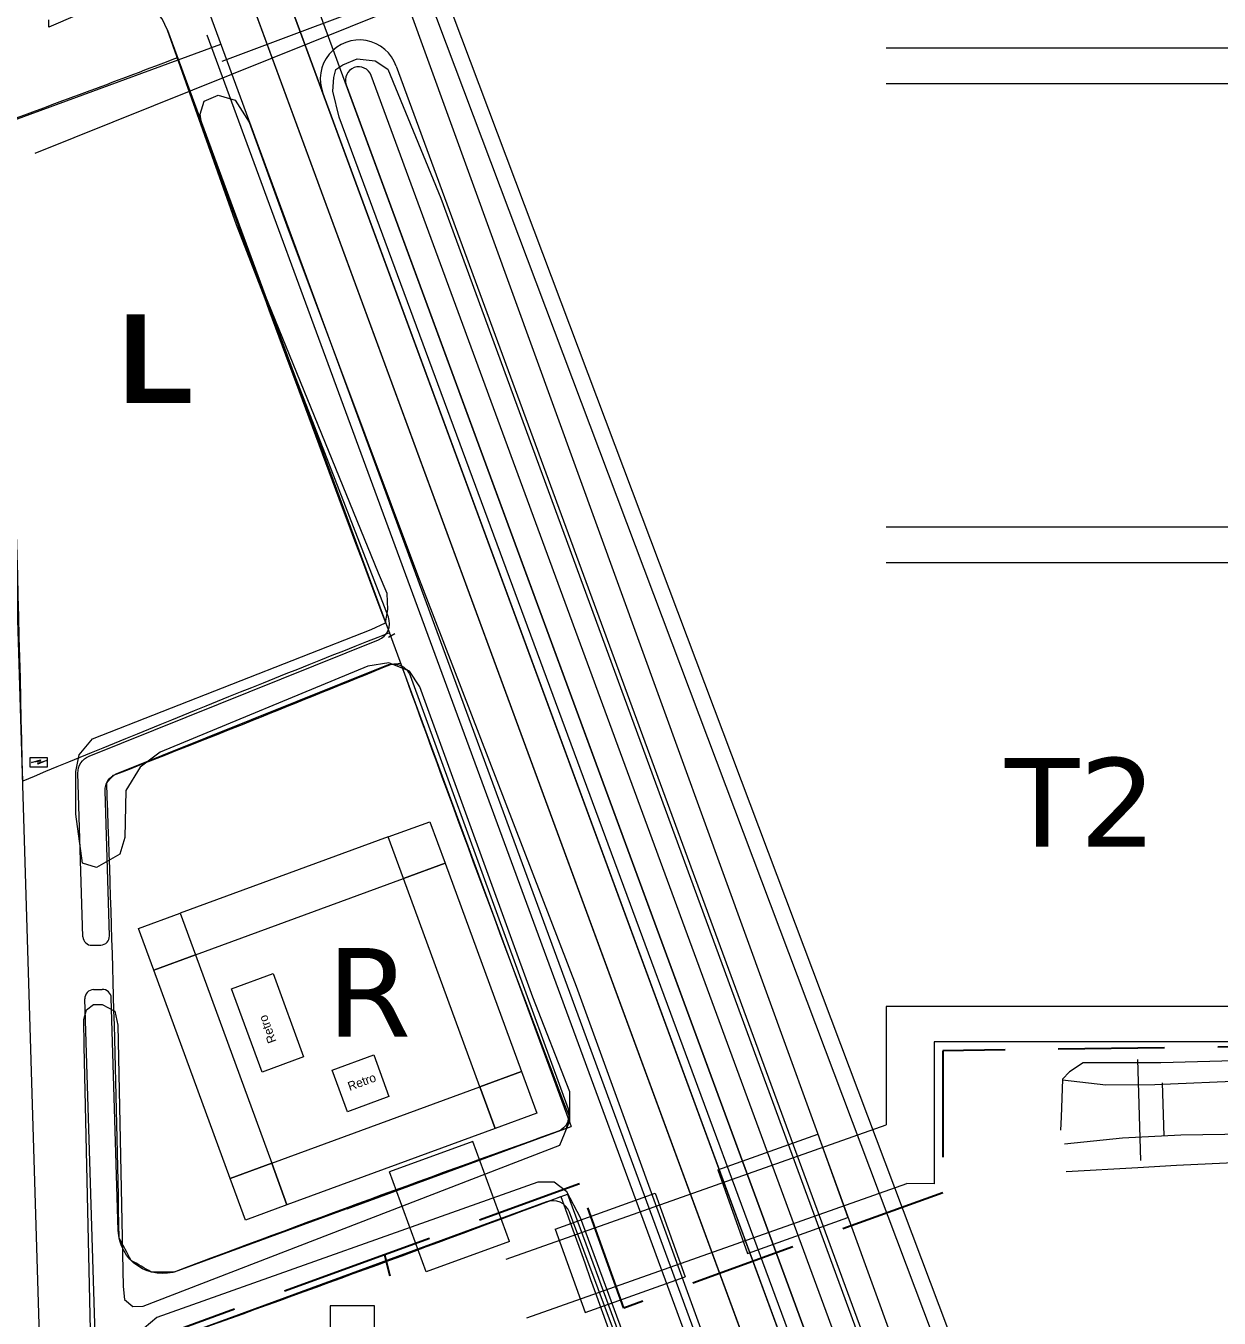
# Model space of a CAD drawing. Header units: millimetres. Extents: x 111563 to 112628, y 522776 to 523529.
# Drawn here: x 111919.6 to 112054.2, y 523216.9 to 523362.5 of the extents above; entities that cross this region are included whole.
import ezdxf
from ezdxf.enums import TextEntityAlignment as Align

# ---------------------------------------------------------------- set-up
doc = ezdxf.new("R2010")
doc.units = ezdxf.units.MM
doc.linetypes.add('DASHED', pattern=[18, 12, -6])
for name, color, linetype, lineweight, true_color in [('aggregaten', 94, 'Continuous', 0, 0x00aa00), ('event roads', 1, 'Continuous', 0, 0xff0000), ('FIELD A - talud basis', 253, 'Continuous', 0, 0xadadad), ('FIELD A - talud plateau', 253, 'Continuous', 0, 0xadadad), ('FIELD F - hull', 18, 'Continuous', 0, 0x000000), ('FIELD L - hull', 18, 'Continuous', 0, 0x000000), ('FIELD M - hull', 18, 'Continuous', 0, 0x000000), ('FIELD N-O-Q - hull', 18, 'Continuous', 0, 0x000000), ('FIELD R - hull', 18, 'Continuous', 0, 0x000000), ('KOP -ACHTERGROND', 47, 'Continuous', 0, 0x7f6f3f), ('Pipes - water', 5, 'DASHED', 25, 0x0000ff), ('T horeca', 18, 'Continuous', 0, 0x000000), ('T orga', 18, 'Continuous', 0, 0x000000), ('T22 vlakafsluiter', 253, 'Continuous', 0, 0xadadad), ('temp bridges', 1, 'Continuous', 0, 0xff0000), ('V00 kant verhard', 253, 'Continuous', 0, 0xadadad), ('W00 kant water', 5, 'Continuous', 0, 0x0000ff)]:
    doc.layers.add(name, color=color, linetype=linetype, lineweight=lineweight, true_color=true_color)
doc.styles.add('textstyle52', font='')
doc.styles.add('textstyle59', font='')
doc.styles.add('textstyle60', font='')
doc.styles.add('textstyle78', font='')
doc.styles.add('textstyle81', font='')
doc.styles.get('textstyle52').set_extended_font_data('Liberation Sans', bold=True)
doc.styles.get('textstyle59').set_extended_font_data('Tlwg Typist')
doc.styles.get('textstyle60').set_extended_font_data('Tlwg Typist')
doc.styles.get('textstyle78').set_extended_font_data('DejaVu Sans Mono')
doc.styles.get('textstyle81').set_extended_font_data('DejaVu Sans Mono')

msp = doc.modelspace()

# ---------------------------------------------------------------- hatches: boundary and pattern name
at = {"layer": 'FIELD F - hull'}
h = msp.add_hatch(dxfattribs=at)
h.set_pattern_fill('AR-B816', color=256, scale=1000, style=0)
edge = h.paths.add_edge_path(flags=0)
edge.add_arc((118835.53178, 525681.69591), 7280.62405, 199.673781411, 200.673781411)
edge.add_arc((112164.4325, 523077.65319), 144.66022, 166.5522056, 167.5522056)
edge.add_arc((113804.70745, 518298.22268), 5129.898, 110.3213192, 111.3213192)
edge.add_arc((111894.60483, 522918.70969), 164.54002, 74.1704701, 75.1704701)
edge.add_arc((111835.92256, 522982.26304), 138.85644, 43.4565831, 44.4565831)
edge.add_arc((104466.83577, 522890.76036), 7470.58485, 1.4478013, 2.4478013)
edge.add_arc((111749.9902, 523323.27303), 213.28916, 327.8656075, 328.8656075)
edge.add_arc((111854.56536, 523397.03301), 199.88382, 292.9658522, 293.9658522)
edge.add_arc((111030.39541, 525752.57796), 2694.832, 289.63104808, 290.63104808)
at = {"layer": 'FIELD L - hull'}
h = msp.add_hatch(dxfattribs=at)
h.set_pattern_fill('AR-B816', color=256, scale=1000, style=0)
edge = h.paths.add_edge_path(flags=0)
edge.add_arc((115664.28675, 524695.47183), 3959.97656, 199.72509377, 200.72509377)
edge.add_arc((112896.82943, 520916.23583), 2555.54681, 111.49167884, 112.49167884)
edge.add_arc((107665.92197, 523185.98525), 4254.26709, 1.23118952, 2.23118952)
edge.add_arc((111506.36672, 524484.36097), 1204.86995, 289.9244782, 290.9244782)
at = {"layer": 'FIELD M - hull'}
h = msp.add_hatch(dxfattribs=at)
h.set_pattern_fill('AR-B816', color=256, scale=1000, style=0)
edge = h.paths.add_edge_path(flags=0)
edge.add_arc((110100.51267, 527519.9156), 4614.66426, 292.10933608, 293.10933608)
edge.add_arc((123015.50456, 523514.18184), 11106.36026, 181.231189522, 182.231189522)
edge.add_arc((112529.80807, 520862.93676), 2301.77312, 105.42566029, 106.42566029)
edge.add_arc((104523.25818, 522837.89974), 7359.36025, 1.813286739, 2.813286739)
edge.add_arc((112756.48119, 520724.35128), 2627.47675, 109.63104808, 110.63104808)
edge.add_arc((108324.44089, 523595.83033), 3530.43389, 353.29007518, 354.29007518)
at = {"layer": 'FIELD N-O-Q - hull'}
h = msp.add_hatch(dxfattribs=at)
h.set_pattern_fill('AR-B816', color=256, scale=1000, style=0)
h.paths.add_polyline_path([(112104.1131, 523428.83168), (112259.20185, 523474.28717), (112262.73937, 523319.31976), (112187.88576, 523319.44031), (112192.07783, 523173.24212), (112050.76029, 523122.41024), (111962.59473, 523365.03129), (112106.90715, 523415.11788)], flags=0)
at = {"layer": 'FIELD R - hull'}
h = msp.add_hatch(dxfattribs=at)
h.set_pattern_fill('AR-B816', color=256, scale=1000, style=0)
edge = h.paths.add_edge_path(flags=0)
edge.add_arc((111956.1595, 523349.15585), 58.75594, 274.5334198, 275.5334198)
edge.add_arc((114896.66329, 524353.84382), 3121.47493, 199.91335063, 200.91335063)
edge.add_arc((112059.74472, 523219.71426), 81.3884, 165.8463185, 166.8463185)
edge.add_arc((112885.69759, 520696.96112), 2697.67904, 109.60597999, 110.60597999)
edge.add_arc((111935.16316, 523075.08391), 146.97056, 89.5653027, 90.5653027)
edge.add_arc((111857.14808, 523092.28898), 150.6633, 59.4568995, 60.4568995)
edge.add_arc((111786.88423, 523147.59465), 163.2067, 27.6618688, 28.6618688)
edge.add_arc((108988.60085, 523170.97226), 2942.00398, 1.06929857, 2.06929857)
edge.add_arc((111879.8364, 523322.2979), 66.48218, 317.2887765, 318.2887765)
edge.add_arc((111227.72242, 525079.79705), 1933.56983, 291.2800227, 292.2800227)
at = {"layer": 'V00 kant verhard'}
h = msp.add_hatch(dxfattribs=at)
h.set_pattern_fill('AR-B816', color=256, scale=1000, style=0)
h.paths.add_polyline_path([(112627.903, 523527.23764), (112530.566, 523523.343), (112470.508, 523521.339), (112250.136, 523512.538), (112232.138, 523511.372), (112209.07328, 523507.80812), (112176.04435, 523497.34878), (112145.45738, 523486.9362), (112122.02906, 523478.47597), (112101.34175, 523473.3585), (112096.16551, 523474.12131), (112091.60479, 523475.87283), (112087.37467, 523477.0117), (112082.33108, 523477.49979), (112075.33512, 523476.52361), (112069.82603, 523473.93854), (112065.98458, 523469.41919), (112063.95088, 523464.22194), (112062.03015, 523460.26751), (112059.65749, 523458.2338), (112053.10443, 523454.95727), (112045.08258, 523450.5509), (112027.90905, 523442.75502), (111977.74425, 523423.88673), (111968.472, 523419.474), (111943.43, 523405.653), (111913.759, 523389.75), (111893.101, 523379.078), (111856.481, 523362.188), (111832.057, 523351.451), (111790.216, 523335.613), (111696.025, 523301.114), (111604.124, 523267.735), (111597.716, 523265.419), (111592.013, 523263.358), (111564.203, 523253.30553), (111564.203, 523247.16755), (111590.937, 523256.883), (111599.753, 523260.087), (111603.433, 523261.424), (111658.83, 523281.405), (111683.966, 523290.714), (111739.147, 523310.825), (111798.108, 523332.5), (111846.428, 523351.628), (111885.622, 523369.01), (111909.176, 523380.637), (111924.485, 523388.786), (111939.759, 523397.227), (111968.801, 523413.129), (111979.6449, 523418.82803), (111994.69434, 523424.38683), (112031.30108, 523438.35163), (112044.31681, 523441.87672), (112056.51906, 523444.58833), (112063.29809, 523445.67298), (112068.04341, 523445.67298), (112071.29734, 523443.91043), (112076.58498, 523442.0123), (112081.02294, 523439.58514), (112084.68445, 523434.41979), (112090.37287, 523423.6968), (112094.68823, 523414.86994), (112101.19079, 523416.84175), (112098.47918, 523426.55835), (112095.31473, 523437.86306), (112094.18489, 523441.0266), (112094.07191, 523443.73821), (112094.97578, 523445.88491), (112098.5511, 523451.47965), (112100.07368, 523456.16576), (112101.31598, 523458.78113), (112104.06211, 523461.33111), (112109.89617, 523464.04662), (112138.20538, 523476.54172), (112193.45716, 523496.84626), (112211.80659, 523502.14627), (112241.433, 523506.322), (112270.728, 523507.824), (112491.463, 523516.319), (112537.339, 523518.279), (112627.903, 523521.60036)], flags=0)
edge = h.paths.add_edge_path(flags=0)
edge.add_arc((112082.02378, 523459.1117), 13.84051, 0, 360)
at = {"layer": 'W00 kant water'}
h = msp.add_hatch(dxfattribs=at)
h.set_pattern_fill('AR-B816', color=256, scale=1000, style=0)
h.paths.add_polyline_path([(111954.90225, 523352.2483), (111954.16815, 523355.15934), (111954.29143, 523356.69708), (111954.53219, 523357.60946), (111955.29717, 523358.12557), (111956.92421, 523358.80666), (111958.96746, 523358.57963), (111960.40531, 523357.63368), (111966.36041, 523343.11079), (112037.65065, 523149.0723), (112039.7004, 523143.75169), (112040.19078, 523140.91837), (112039.64592, 523139.1748), (112038.44721, 523137.75814), (112036.4312, 523137.37673), (112034.14275, 523138.19403)], flags=0)
h = msp.add_hatch(dxfattribs=at)
h.set_pattern_fill('AR-B816', color=256, scale=1000, style=0)
h.paths.add_polyline_path([(111976.762, 523253.036), (111964, 523288), (111962.85072, 523289.77996), (111960.49689, 523290.72149), (111958.14306, 523290.34488), (111934.69893, 523280.64711), (111932.43925, 523278.95235), (111930.83865, 523276.31606), (111930.74449, 523271.04348), (111930.17957, 523269.16042), (111927.54329, 523267.65397), (111925.94268, 523268.12474), (111925.18946, 523273.67977), (111925.18946, 523278.48158), (111925.56607, 523280.36465), (111927.07252, 523282.15356), (111958.51967, 523294.48762), (111960.12028, 523295.24085), (111960.40274, 523296.7473), (111960.30858, 523298.53621), (111959.34736, 523300.83532), (111943.338, 523340.091), (111939.4335, 523351.0695), (111939.22931, 523352.55662), (111939.68125, 523354.02541), (111941.26302, 523354.70331), (111943.18374, 523354.13839), (111944.76552, 523351.65275), (111949, 523340), (111963.73771, 523300.63769), (111981.63434, 523254.26914), (111997, 523212), (112001.5812, 523199.19106), (112018.26302, 523153.57833), (112031.97662, 523115.80851), (112033, 523112), (112032.49373, 523108.73973), (112031.36451, 523107.35886), (112030.44451, 523106.49986), (112023.137, 523103.682), (112000, 523095.135), (111999.12, 523094.81), (111986.117, 523090.259), (111984.774, 523090.077), (111984.302, 523090.858), (111984.078, 523091.743), (111984.207, 523093.079), (111984.6, 523093.393), (111984.834, 523093.606), (111997.542, 523097.773), (112000, 523098.76), (112023.50843, 523108.27508), (112024.37223, 523109.44558), (112024.71277, 523111.07262), (112024.59925, 523113.26723), (111982.13516, 523228.15507), (111980.57154, 523231.07798), (111979.15489, 523232.16772), (111977.30234, 523232.16772), (111934.33009, 523216.93777), (111932.9178, 523215.71377), (111932.25873, 523213.54825), (111935.31591, 523082.74622), (111935.40672, 523079.02295), (111935.76997, 523078.02403), (111936.54186, 523077.34294), (111937.677, 523077.11592), (111939.22079, 523077.07051), (111941.12783, 523077.56997), (111944.45858, 523078.64759), (111972.374, 523088.667), (111973.775, 523089.354), (111974.709, 523089.666), (111975.485, 523089.685), (111976.267, 523089.281), (111976.66, 523088.476), (111976.171, 523086.867), (111974.14, 523085.497), (111971.894, 523084.747), (111938.6015, 523072.00956), (111936.31073, 523071.75487), (111933.85126, 523072.07019), (111932.05395, 523073.74137), (111931.04493, 523076.20084), (111930.33444, 523079.27672), (111926.95394, 523210.45083), (111926.12685, 523247.53324), (111926.11145, 523250.52795), (111926.39523, 523251.60002), (111927.18353, 523252.19913), (111928.16101, 523252.23066), (111929.57993, 523251.4739), (111929.92678, 523249.86578), (111930.52368, 523220.43127), (111930.7053, 523218.97828), (111931.61341, 523218.16098), (111932.79396, 523218.20639), (111979.79919, 523236.37056), (111980.92903, 523239.08217), (111980.92903, 523242.3587)], flags=0)

# ---------------------------------------------------------------- linework, layer by layer
at = {"layer": 'aggregaten'}
for p, q in [((111922, 523280), (111920, 523280)), ((111920, 523280), (111920, 523279)), ((111922, 523279), (111922, 523280)), ((111920, 523279), (111922, 523279))]:
    msp.add_line(p, q, dxfattribs=at)
at = {"layer": 'aggregaten', "color": 2, "true_color": 0xffff00}
for points in [[(111920.2, 523279.5), (111921.2, 523279.8), (111921.1, 523279.5), (111921.9, 523279.7), (111920.9, 523279.3), (111921, 523279.6)], [(111921, 523279.6), (111920.2, 523279.5)]]:
    msp.add_lwpolyline(points, dxfattribs=at)
at = {"layer": 'event roads'}
for p, q in [((112097, 523360), (112016.58908, 523360)), ((112097, 523356), (112016.58908, 523356)), ((112097, 523306), (112016.58908, 523306)), ((112097, 523302), (112016.58908, 523302)), ((112097, 523252), (112016.58908, 523252)), ((112016.58908, 523252), (112016.58908, 523238.63811)), ((112097, 523248), (112022, 523248)), ((112022, 523248), (112022, 523232)), ((111973.74711, 523223.50241), (112016.60325, 523238.63811)), ((111976.07822, 523216.90196), (112018.93437, 523232.03766)), ((112022, 523232), (112018.93437, 523232.03766))]:
    msp.add_line(p, q, dxfattribs=at)
at = {"layer": 'FIELD A - talud basis'}
for points in [[(112066.876, 523246.163), (112047.566, 523245.623), (112042.013, 523245.651), (112038.825, 523245.642), (112037.281, 523244.621), (112037.281, 523244.621), (112036.475, 523243.781), (112036.475, 523243.781), (112036.345, 523239.526), (112036.265, 523238.031)], [(112036.898, 523233.406), (112044.998, 523233.842), (112049.336, 523234.085), (112067.891, 523234.977), (112087.119, 523235.464), (112107.054, 523236.517), (112128.109, 523237.138), (112148.115, 523237.653), (112166.455, 523238.136), (112170.897, 523238.088)]]:
    msp.add_lwpolyline(points, dxfattribs=at)
at = {"layer": 'FIELD A - talud plateau'}
for points in [[(112036.491, 523243.738), (112041.371, 523243.174), (112046.879, 523243.202), (112057.464, 523243.634), (112067.001, 523243.773), (112086.914, 523244.263), (112106.868, 523245.117), (112127.969, 523245.518), (112147.949, 523246.702), (112165.53, 523247.429), (112170.518, 523247.345), (112171.59709, 523247.72117), (112172.438, 523248.495), (112172.438, 523248.495), (112172.915, 523249.6004), (112172.887, 523250.804), (112172.887, 523250.804), (112172.972, 523257.486), (112173.326, 523275.049), (112172.465, 523295.098), (112172.422, 523315.051), (112171.278, 523334.768), (112170.74, 523354.659), (112170.017, 523373.894)], [(111941.687, 523358.543), (111963.485, 523366.743)], [(112036.706, 523236.502), (112043.233, 523237.171), (112049.826, 523237.504), (112067.235, 523237.773), (112087.324, 523238.149), (112106.909, 523238.75), (112128.215, 523239.327), (112147.907, 523239.571), (112166.127, 523240.463), (112171.872, 523240.199)]]:
    msp.add_lwpolyline(points, dxfattribs=at)
at = {"layer": 'FIELD F - hull'}
msp.add_lwpolyline([(111979.91634, 523230.56894, 0.004363351), (112023.73854, 523111.29527, 0.004363351), (112023.17284, 523108.8347, 0.004363351), (111939.48742, 523077.00995, 0.004363351), (111936.71786, 523077.76915, 0.004363351), (111935.0357, 523079.51373, 0.004363351), (111930.60405, 523209.82304, 0.004363351), (111932.55652, 523212.99246, 0.004363351), (111935.75659, 523214.38163, 0.004363351)], format="xyb", close=True, dxfattribs=at)
at = {"layer": 'FIELD L - hull'}
msp.add_lwpolyline([(111936.67046, 523358.9498, 0.004363351), (111960.56372, 523294.09748, 0.004363351), (111919.20691, 523277.39523, 0.004363351), (111916.96379, 523351.61137, 0.004363351)], format="xyb", close=True, dxfattribs=at)
at = {"layer": 'FIELD N-O-Q - hull'}
msp.add_lwpolyline([(112104.1131, 523428.83168), (112259.20185, 523474.28717), (112262.73937, 523319.31976), (112187.88576, 523319.44031), (112192.07783, 523173.24212), (112050.76029, 523122.41024), (111962.59473, 523365.03129), (112106.90715, 523415.11788)], close=True, dxfattribs=at)
at = {"layer": 'FIELD R - hull'}
msp.add_lwpolyline([(111960.80361, 523290.58374, 0.004363351), (111961.82512, 523290.67371, 0.004363351), (111980.82699, 523239.61564, 0.004363351), (111980.49168, 523238.23531, 0.004363351), (111936.2782, 523222.05024, 0.004363351), (111933.71311, 523222.04732, 0.004363351), (111931.43686, 523223.3638, 0.004363351), (111930.09249, 523225.87505, 0.004363351), (111928.6863, 523277.20279, 0.004363351), (111929.46588, 523278.06221, 0.004363351)], format="xyb", close=True, dxfattribs=at)
at = {"layer": 'KOP -ACHTERGROND'}
for p, q in [((112031.87917, 523115.082), (111939.21566, 523366.83769)), ((111935.529, 523362.048), (111981.06707, 523238.44622)), ((111939.98446, 523361.52518), (112031.11837, 523114.16484)), ((111564.203, 523222.13295), (111941.5634, 523360.45916)), ((111961.33262, 523357.96187), (112042.53199, 523137.56635)), ((112039.71697, 523136.52922), (111958.5176, 523356.92474)), ((111955.70257, 523355.88761), (112036.90194, 523135.49209)), ((112044.9293, 523246.00939), (112045.29577, 523234.61529)), ((112047.7147, 523243.39759), (112047.90758, 523237.40069)), ((111955.79803, 523229.18354), (111981.06707, 523238.44622)), ((111946.94769, 523218.48387), (111980.67031, 523230.84532)), ((111980.67031, 523230.84532), (112023.87495, 523113.57706))]:
    msp.add_line(p, q, dxfattribs=at)
for points in [[(112037.87076, 523124.76318), (111948.85367, 523366.37796), (111934.12638, 523374.5346), (111920.27408, 523371.07322)], [(111943.498, 523369.34417), (111943.498, 523369.34417), (112034.11672, 523123.38217)], [(111925.67379, 523063.43116), (111916.66901, 523361.36442)], [(111927.02824, 523258.8842), (111928.01925, 523258.91415)], [(111927.18252, 523253.88658), (111928.1703, 523253.91644)], [(111931.61101, 523076.95903), (111926.2132, 523252.8564)]]:
    msp.add_lwpolyline(points, dxfattribs=at)
msp.add_lwpolyline([(111948.85367, 523366.37796), (112033.90268, 523135.53356), (112035.89942, 523138.2132), (111949.48564, 523372.76194), (111948.63332, 523373.1486), (111948.00504, 523373.70078), (111946.17681, 523373.12865), (111948.85367, 523366.37796)], close=True, dxfattribs=at)
for points in [[(112037.87076, 523124.76318), (112036.31464, 523124.19193, 0.157618222), (112034.37745, 523122.67449), (111945.61451, 523363.59943), (111933.56707, 523370.27185), (111921.24378, 523367.19254)], [(112036.48066, 523103.28229), (112030.59265, 523120.44951, -0.409177855), (112033.54431, 523126.68383), (112049.58378, 523132.57186, 0.416790566), (112051.40427, 523136.54997), (111964.935, 523365.97292), (111920.57083, 523348.12248)], [(111925.9985, 523259.85303), (111925.43272, 523278.29002, -0.314666569), (111926.68703, 523280.2066), (111959.32948, 523293.30431, 0.41062422), (111960.44986, 523295.88241), (111943.338, 523340.091), (111935.529, 523362.048), (111934.934, 523363.31), (111933.786, 523364.713), (111931.442, 523365.594), (111928.958, 523365.247), (111925.406, 523363.767), (111922.142, 523362.37254), (111922.142, 523363.22028)], [(112038.22113, 523103.87924), (112032.33173, 523121.05053, -0.409500862), (112034.1784, 523124.95653), (112050.21786, 523130.84457, 0.416790566), (112053.12593, 523137.19922), (111966.6635, 523366.60401)], [(111928.98858, 523259.94391), (111928.49465, 523276.28613, -0.314666569), (111929.74896, 523278.2027), (111960.27639, 523290.45176, -0.423500465), (111962.89992, 523289.28136), (111973.925, 523259.076), (111980.71126, 523240.44145, -0.413597009), (111979.52033, 523237.87925), (111936.71099, 523222.18694, -0.511725075), (111929.99243, 523226.73043), (111929.20005, 523252.9471)], [(112022.91047, 523107.95697, 0.40472501), (112024.03162, 523110.50315), (112009.68234, 523149.28642), (112008.43531, 523152.94679), (111988.95935, 523207.20939), (111980.86107, 523228.80103, 0.412025901), (111978.30012, 523229.97649), (111933.81055, 523213.66828, 0.322991881), (111930.53368, 523208.82269), (111934.37109, 523081.85749, 0.510705131), (111941.07446, 523077.30846)]]:
    msp.add_lwpolyline(points, format="xyb", dxfattribs=at)
for centre, radius, start, end in [((111957.16935, 523356.53458), 4.40114, 18.9231411, 201.5270464), ((111957.11008, 523356.40618), 1.5, 20.2250938, 200.2250938), ((111926.99803, 523259.88374), 1, 181.7576986, 271.7311895), ((111927.98904, 523259.9137), 1, 271.7311895, 1.7311895), ((111927.21274, 523252.88704), 1, 91.7311895, 181.7576986), ((111928.20051, 523252.91689), 1, 1.7311895, 91.7311895)]:
    msp.add_arc(centre, radius, start, end, dxfattribs=at)
at = {"layer": 'Pipes - water'}
for p, q in [((112102, 523248), (112023, 523247)), ((112023, 523247), (112023, 523231)), ((111982, 523232), (111960, 523224)), ((111987, 523218), (111982, 523232)), ((112023, 523231), (111987, 523218)), ((111960, 523224), (111928.22064, 523212.45341)), ((111960, 523224), (111960.62897, 523221.63368))]:
    msp.add_line(p, q, dxfattribs=at)
at = {"layer": 'T horeca'}
for p, q in [((111958.89242, 523218.25982), (111953.89242, 523218.25982)), ((111953.89242, 523218.25982), (111953.89242, 523208.25982)), ((111958.89242, 523208.25982), (111958.89242, 523218.25982))]:
    msp.add_line(p, q, dxfattribs=at)
at = {"layer": 'T orga'}
for p, q in [((111960.44221, 523271.09954), (111965.13675, 523272.82038)), ((111965.13675, 523272.82038), (111966.85759, 523268.12584)), ((111960.44221, 523271.09954), (111936.96952, 523262.49532)), ((111962.16306, 523266.405), (111960.44221, 523271.09954)), ((111962.16306, 523266.405), (111960.44221, 523271.09954)), ((111966.85759, 523268.12584), (111962.16306, 523266.405)), ((111962.16306, 523266.405), (111966.85759, 523268.12584)), ((111966.85759, 523268.12584), (111975.46181, 523244.65314)), ((111938.69036, 523257.80078), (111962.16306, 523266.405)), ((111970.76727, 523242.9323), (111962.16306, 523266.405)), ((111932.27498, 523260.77447), (111936.96952, 523262.49532)), ((111936.96952, 523262.49532), (111938.69036, 523257.80078)), ((111936.96952, 523262.49532), (111938.69036, 523257.80078)), ((111933.99582, 523256.07993), (111932.27498, 523260.77447)), ((111938.69036, 523257.80078), (111933.99582, 523256.07993)), ((111933.99582, 523256.07993), (111938.69036, 523257.80078)), ((111938.69036, 523257.80078), (111947.29458, 523234.32808)), ((111942.60004, 523232.60724), (111933.99582, 523256.07993)), ((111942.75847, 523253.96666), (111947.45301, 523255.6875)), ((111947.45301, 523255.6875), (111950.8947, 523246.29843)), ((111946.20016, 523244.57758), (111942.75847, 523253.96666)), ((111950.8947, 523246.29843), (111946.20016, 523244.57758)), ((111954.10239, 523244.81158), (111958.79693, 523246.53242)), ((111958.79693, 523246.53242), (111960.51777, 523241.83788)), ((111955.82323, 523240.11704), (111954.10239, 523244.81158)), ((111970.76727, 523242.9323), (111975.46181, 523244.65314)), ((111975.46181, 523244.65314), (111970.76727, 523242.9323)), ((111975.46181, 523244.65314), (111977.18266, 523239.95861)), ((111947.29458, 523234.32808), (111970.76727, 523242.9323)), ((111972.48812, 523238.23776), (111970.76727, 523242.9323)), ((111970.76727, 523242.9323), (111972.48812, 523238.23776)), ((111960.51777, 523241.83788), (111955.82323, 523240.11704)), ((111977.18266, 523239.95861), (111972.48812, 523238.23776)), ((111972.48812, 523238.23776), (111949.01542, 523229.63354)), ((111942.60004, 523232.60724), (111947.29458, 523234.32808)), ((111947.29458, 523234.32808), (111942.60004, 523232.60724)), ((111947.29458, 523234.32808), (111949.01542, 523229.63354)), ((111949.01542, 523229.63354), (111947.29458, 523234.32808)), ((111944.32088, 523227.9127), (111942.60004, 523232.60724)), ((111949.01542, 523229.63354), (111944.32088, 523227.9127))]:
    msp.add_line(p, q, dxfattribs=at)
at = {"layer": 'T22 vlakafsluiter', "linetype": 'Continuous', "lineweight": 0}
msp.add_line((111960.466, 523293.608), (111961.163, 523294.04), dxfattribs=at)
at = {"layer": 'temp bridges'}
for p, q in [((111997.6, 523233.56608), (112008.8977, 523237.61106)), ((112008.8977, 523237.61106), (112012.26852, 523228.19631)), ((111969.98068, 523236.77528), (111960.59161, 523233.33359)), ((111974.11071, 523225.50838), (111969.98068, 523236.77528)), ((111964.72163, 523222.0667), (111960.59161, 523233.33359)), ((111997.6, 523233.56608), (112000.97082, 523224.15132)), ((111979.25715, 523226.90051), (111990.55485, 523230.94549)), ((111990.55485, 523230.94549), (111993.92567, 523221.53074)), ((111979.25715, 523226.90051), (111982.62797, 523217.48575)), ((112000.97082, 523224.15132), (112012.26852, 523228.19631)), ((111974.11071, 523225.50838), (111964.72163, 523222.0667)), ((111982.62797, 523217.48575), (111993.92567, 523221.53074))]:
    msp.add_line(p, q, dxfattribs=at)
at = {"layer": 'W00 kant water'}
for points in [[(111954.90225, 523352.2483), (111954.16815, 523355.15934), (111954.29143, 523356.69708), (111954.53219, 523357.60946), (111955.29717, 523358.12557), (111956.92421, 523358.80666), (111958.96746, 523358.57963), (111960.40531, 523357.63368), (111966.36041, 523343.11079), (112037.65065, 523149.0723), (112039.7004, 523143.75169), (112040.19078, 523140.91837), (112039.64592, 523139.1748), (112038.44721, 523137.75814), (112036.4312, 523137.37673), (112034.14275, 523138.19403), (111954.90225, 523352.2483)], [(111976.762, 523253.036), (111964, 523288), (111962.85072, 523289.77996), (111960.49689, 523290.72149), (111958.14306, 523290.34488), (111934.69893, 523280.64711), (111932.43925, 523278.95235), (111930.83865, 523276.31606), (111930.74449, 523271.04348), (111930.17957, 523269.16042), (111927.54329, 523267.65397), (111925.94268, 523268.12474), (111925.18946, 523273.67977), (111925.18946, 523278.48158), (111925.56607, 523280.36465), (111927.07252, 523282.15356), (111958.51967, 523294.48762), (111960.12028, 523295.24085), (111960.40274, 523296.7473), (111960.30858, 523298.53621), (111959.34736, 523300.83532), (111943.338, 523340.091), (111939.4335, 523351.0695), (111939.22931, 523352.55662), (111939.68125, 523354.02541), (111941.26302, 523354.70331), (111943.18374, 523354.13839), (111944.76552, 523351.65275), (111949, 523340), (111963.73771, 523300.63769), (111981.63434, 523254.26914), (111997, 523212)], [(111926.95394, 523210.45083), (111926.12685, 523247.53324), (111926.11145, 523250.52795), (111926.39523, 523251.60002), (111927.18353, 523252.19913), (111928.16101, 523252.23066), (111929.57993, 523251.4739), (111929.92678, 523249.86578), (111930.52368, 523220.43127), (111930.7053, 523218.97828), (111931.61341, 523218.16098), (111932.79396, 523218.20639), (111979.79919, 523236.37056), (111980.92903, 523239.08217), (111980.92903, 523242.3587), (111976.762, 523253.036)], [(112024.59925, 523113.26723), (111982.13516, 523228.15507), (111980.57154, 523231.07798), (111979.15489, 523232.16772), (111977.30234, 523232.16772), (111934.33009, 523216.93777), (111932.9178, 523215.71377)]]:
    msp.add_lwpolyline(points, dxfattribs=at)

# ---------------------------------------------------------------- texts
at = {"layer": 'FIELD L - hull', "style": 'textstyle52'}
msp.add_text('L', height=10, dxfattribs=at).set_placement((111930, 523330), align=Align.TOP_LEFT)
at = {"layer": 'FIELD N-O-Q - hull', "style": 'textstyle78'}
msp.add_text('T2', height=10, dxfattribs=at).set_placement((112030, 523280), align=Align.TOP_LEFT)
at = {"layer": 'FIELD R - hull', "style": 'textstyle81'}
msp.add_text('R', height=10, dxfattribs=at).set_placement((111953.48708, 523258.57719), align=Align.TOP_LEFT)
at = {"layer": 'T orga'}
for rotation, style, p in [(110.13106, 'textstyle60', (111946.91176, 523247.71789)), (20.13106, 'textstyle59', (111955.74401, 523243.40284))]:
    msp.add_text('Retro', height=1, rotation=rotation, dxfattribs=dict(at, style=style)).set_placement(p, align=Align.TOP_LEFT)

doc.saveas('drawing.dxf')
